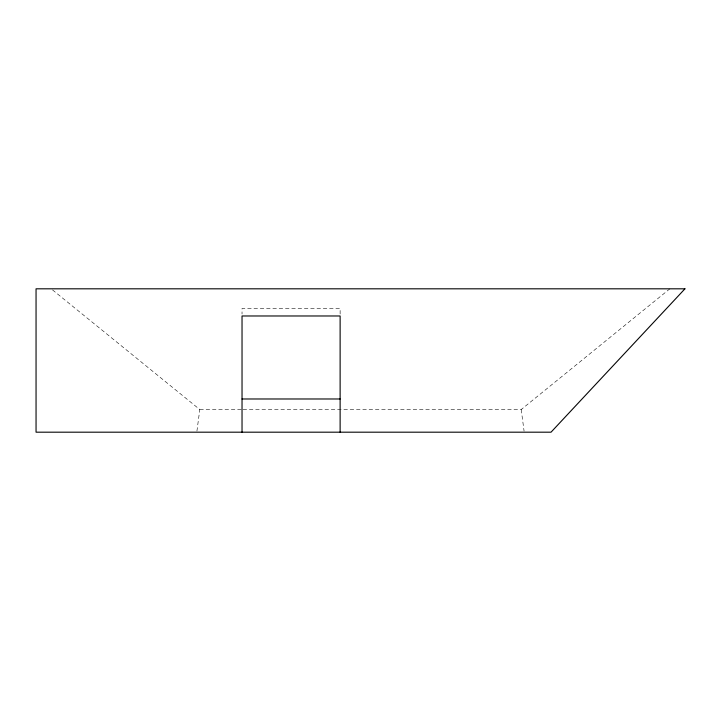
<?xml version="1.0" encoding="UTF-8"?>
<svg xmlns="http://www.w3.org/2000/svg" width="721" height="721" viewBox="0 0 721 721"><rect width="100%" height="100%" fill="white"/><g stroke="black" fill="none" stroke-linecap="round" stroke-linejoin="round"><path stroke-width="0.54" stroke-dasharray="3.6 2.7" d="M196.923 431.104L199.798 409.546L51.164 288.815M243.067 409.546L521.202 409.546L669.836 288.815M199.798 409.546L241.562 409.546M521.202 409.546L524.077 431.104M340.123 314.059L340.123 308.435L242.031 308.435L242.031 314.059"/><path stroke-width="1.08" d="M242.031 398.983L340.123 398.983M340.123 432.185L340.123 315.978L242.031 315.978L242.031 432.185M684.95 288.815L551.033 432.185L36.05 432.185L36.05 288.815L684.95 288.815"/></g></svg>
